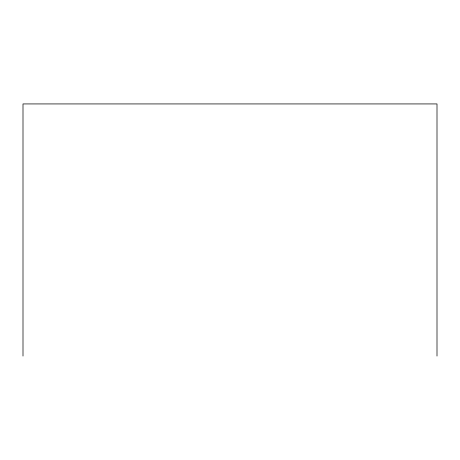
<?xml version="1.0" encoding="UTF-8"?>
<svg xmlns="http://www.w3.org/2000/svg" width="460" height="460" viewBox="0 0 460 460"><rect width="100%" height="100%" fill="white"/><g stroke="black" fill="none" stroke-linecap="round" stroke-linejoin="round"><path stroke-width="0.69" d="M437 356.069L437 103.931L23 103.931L23 356.069"/></g></svg>
